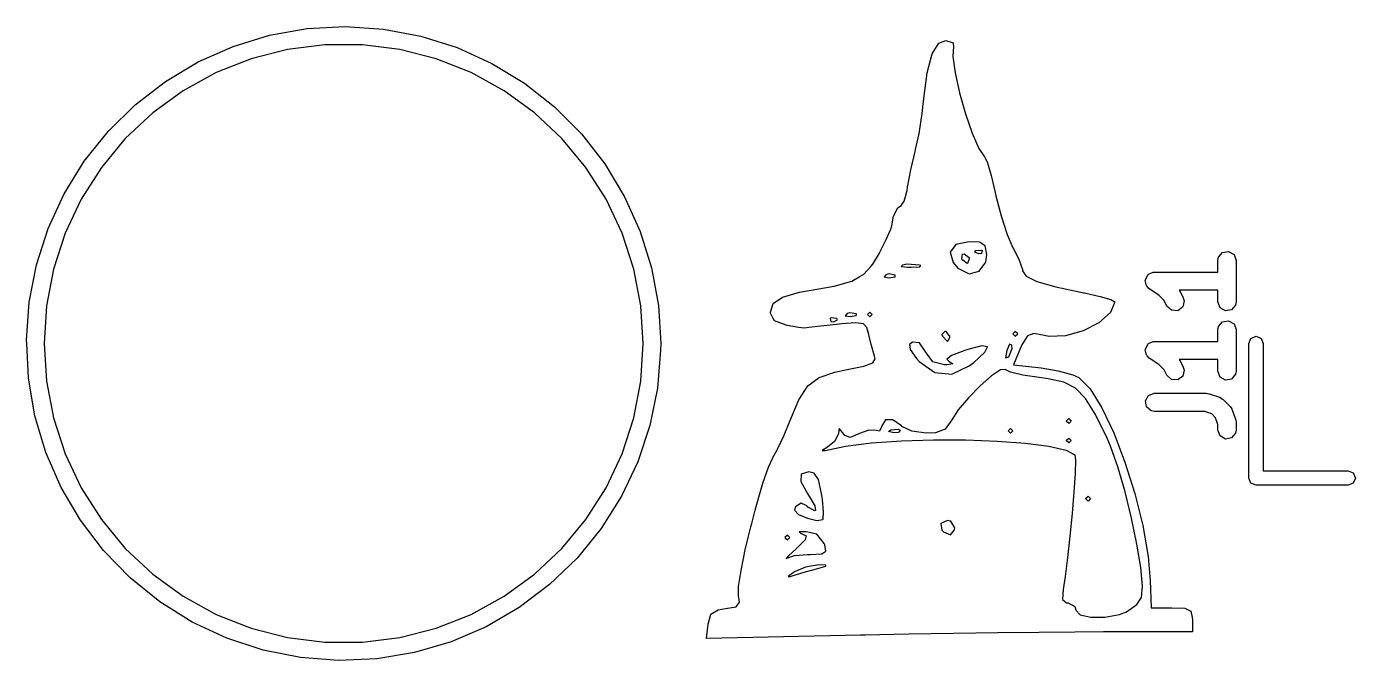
# Model space of a CAD drawing. Extents: x 83.4 to 116.6, y -116.6 to -83.4.
# Drawn here: x 83.39 to 94.34, y -88.61 to -83.39 of the extents above; entities that cross this region are included whole.
import ezdxf

# ---------------------------------------------------------------- set-up
doc = ezdxf.new("R2010")
doc.units = 0
doc.layers.add('BLACK', color=7, linetype='CONTINUOUS')

msp = doc.modelspace()

# ---------------------------------------------------------------- linework, layer by layer
at = {"layer": 'BLACK', "linetype": 'CONTINUOUS'}
for p, q in [((85.3895, -83.4573), (85.6994, -83.4023)), ((85.6994, -83.4023), (86.0137, -83.385)), ((86.0137, -83.385), (86.3277, -83.4056)), ((85.0885, -83.549), (85.3895, -83.4573)), ((86.3277, -83.4056), (86.6371, -83.4638)), ((86.6371, -83.4638), (86.9371, -83.5587)), ((90.9085, -83.5227), (90.9674, -83.5)), ((90.9674, -83.5), (91.0264, -83.5193)), ((84.8006, -83.6763), (85.0885, -83.549)), ((85.5372, -83.5739), (85.2368, -83.651)), ((85.8449, -83.535), (85.5372, -83.5739)), ((86.1551, -83.535), (85.8449, -83.535)), ((86.4628, -83.5739), (86.1551, -83.535)), ((86.7632, -83.651), (86.4628, -83.5739)), ((86.9371, -83.5587), (87.2236, -83.689)), ((90.8125, -83.7678), (90.8536, -83.6102)), ((90.8536, -83.6102), (90.9085, -83.5227)), ((91.0291, -83.5506), (91.0242, -83.6332)), ((91.0264, -83.5193), (91.0291, -83.5506)), ((84.5302, -83.8372), (84.8006, -83.6763)), ((85.2368, -83.651), (84.9484, -83.7652)), ((87.0516, -83.7652), (86.7632, -83.651)), ((87.2236, -83.689), (87.4924, -83.8527)), ((91.0242, -83.6332), (91.0434, -83.7677)), ((84.281, -84.0294), (84.5302, -83.8372)), ((84.9484, -83.7652), (84.6766, -83.9146)), ((87.3234, -83.9146), (87.0516, -83.7652)), ((90.7836, -84), (90.8125, -83.7678)), ((91.0434, -83.7677), (91.0805, -83.9322)), ((84.6766, -83.9146), (84.4256, -84.0969)), ((87.5744, -84.0969), (87.3234, -83.9146)), ((87.4924, -83.8527), (87.7396, -84.0475)), ((91.0805, -83.9322), (91.1294, -84.1054)), ((84.0567, -84.2502), (84.281, -84.0294)), ((87.7396, -84.0475), (87.9615, -84.2707)), ((90.7726, -84.101), (90.7836, -84)), ((84.4256, -84.0969), (84.1995, -84.3093)), ((87.8005, -84.3093), (87.5744, -84.0969)), ((90.7467, -84.2673), (90.7726, -84.101)), ((91.1294, -84.1054), (91.184, -84.2655)), ((83.8605, -84.4964), (84.0567, -84.2502)), ((87.9615, -84.2707), (88.1551, -84.5188)), ((90.7173, -84.4), (90.7467, -84.2673)), ((91.184, -84.2655), (91.2381, -84.3909)), ((84.1995, -84.3093), (84.0018, -84.5482)), ((87.9982, -84.5482), (87.8005, -84.3093)), ((91.2381, -84.3909), (91.2857, -84.4601)), ((83.6954, -84.7643), (83.8605, -84.4964)), ((90.6773, -84.5666), (90.7131, -84.4154)), ((90.7131, -84.4154), (90.7173, -84.4)), ((91.2857, -84.4601), (91.2877, -84.4616)), ((91.2877, -84.4616), (91.3097, -84.5086)), ((84.0018, -84.5482), (83.8356, -84.8101)), ((88.1644, -84.8101), (87.9982, -84.5482)), ((88.1551, -84.5188), (88.3174, -84.7885)), ((90.6517, -84.71), (90.6773, -84.5666)), ((91.3097, -84.5086), (91.3407, -84.6132)), ((90.6475, -84.7372), (90.6517, -84.71)), ((91.3407, -84.6132), (91.3745, -84.7544)), ((83.5636, -85.0501), (83.6954, -84.7643)), ((83.8356, -84.8101), (83.7036, -85.0908)), ((88.2964, -85.0908), (88.1644, -84.8101)), ((88.3174, -84.7885), (88.4462, -85.0757)), ((90.5985, -84.86), (90.6245, -84.8247)), ((90.6245, -84.8247), (90.6475, -84.7372)), ((91.3745, -84.7544), (91.3801, -84.7806)), ((91.3801, -84.7806), (91.422, -84.9471)), ((90.5362, -84.9496), (90.5702, -84.881)), ((90.5702, -84.881), (90.5985, -84.86)), ((90.5125, -85.0578), (90.5208, -85.0302)), ((90.5208, -85.0302), (90.5362, -84.9496)), ((91.422, -84.9471), (91.4722, -85.1009)), ((83.4672, -85.3497), (83.5636, -85.0501)), ((83.7036, -85.0908), (83.6077, -85.3858)), ((88.3923, -85.3858), (88.2964, -85.0908)), ((88.4462, -85.0757), (88.5395, -85.3762)), ((90.4237, -85.2452), (90.4756, -85.1413)), ((90.4756, -85.1413), (90.5125, -85.0578)), ((91.4722, -85.1009), (91.5202, -85.2093)), ((90.3659, -85.3447), (90.4193, -85.2541)), ((90.4193, -85.2541), (90.4237, -85.2452)), ((91.049, -85.1836), (91.0024, -85.2452)), ((91.0024, -85.2452), (91.0269, -85.3308)), ((91.1605, -85.16), (91.049, -85.1836)), ((91.1, -85.3), (91.1032, -85.2631)), ((91.1032, -85.2631), (91.1176, -85.26)), ((91.1176, -85.26), (91.1584, -85.289)), ((91.2443, -85.165), (91.1605, -85.16)), ((91.2071, -85.2454), (91.2133, -85.2333)), ((91.24, -85.26), (91.2071, -85.2454)), ((91.2133, -85.2333), (91.2608, -85.2285)), ((91.2612, -85.2571), (91.24, -85.26)), ((91.2913, -85.1943), (91.2443, -85.165)), ((91.2608, -85.2285), (91.2667, -85.2333)), ((91.2667, -85.2333), (91.2612, -85.2571)), ((91.304, -85.2663), (91.2913, -85.1943)), ((91.2966, -85.3283), (91.304, -85.2663)), ((91.5202, -85.2093), (91.5213, -85.2112)), ((91.5213, -85.2112), (91.5727, -85.3117)), ((93.216, -85.2886), (93.2489, -85.2493)), ((93.2489, -85.2493), (93.2995, -85.2404)), ((93.2995, -85.2404), (93.3439, -85.2661)), ((93.3439, -85.2661), (93.3614, -85.3143)), ((83.4074, -85.6587), (83.4672, -85.3497)), ((88.5395, -85.3762), (88.5961, -85.6858)), ((90.2911, -85.4274), (90.3484, -85.364)), ((90.3484, -85.364), (90.3659, -85.3447)), ((90.61, -85.3524), (90.5975, -85.364)), ((90.5975, -85.364), (90.6529, -85.3703)), ((90.6486, -85.3462), (90.61, -85.3524)), ((90.75, -85.3524), (90.6486, -85.3462)), ((90.6529, -85.3703), (90.68, -85.3707)), ((90.68, -85.3707), (90.7528, -85.3665)), ((90.7613, -85.3562), (90.75, -85.3524)), ((90.7528, -85.3665), (90.7613, -85.3562)), ((91.0269, -85.3308), (91.0664, -85.3773)), ((91.0664, -85.3773), (91.1583, -85.4241)), ((91.1082, -85.312), (91.1, -85.3)), ((91.1424, -85.34), (91.1082, -85.312)), ((91.1464, -85.339), (91.1424, -85.34)), ((91.16, -85.3), (91.1464, -85.339)), ((91.1584, -85.289), (91.16, -85.3)), ((91.2431, -85.404), (91.2966, -85.3283)), ((91.5727, -85.3117), (91.5991, -85.3893)), ((93.2114, -85.3143), (93.216, -85.2886)), ((93.2114, -85.4107), (93.2114, -85.3143)), ((93.3614, -85.3143), (93.3614, -85.6571)), ((83.6077, -85.3858), (83.5496, -85.6904)), ((88.4504, -85.6904), (88.3923, -85.3858)), ((90.0462, -85.5273), (90.1905, -85.4851)), ((90.1905, -85.4851), (90.2509, -85.4504)), ((90.2509, -85.4504), (90.2911, -85.4274)), ((90.4725, -85.4327), (90.4573, -85.4504)), ((90.4573, -85.4504), (90.4967, -85.4568)), ((90.4956, -85.4263), (90.4725, -85.4327)), ((90.5492, -85.4358), (90.4956, -85.4263)), ((90.4967, -85.4568), (90.5485, -85.4495)), ((90.5485, -85.4495), (90.5492, -85.4358)), ((91.1583, -85.4241), (91.2431, -85.404)), ((91.5991, -85.3893), (91.6, -85.3992)), ((91.6, -85.3992), (91.6285, -85.4442)), ((91.6285, -85.4442), (91.7181, -85.4883)), ((92.6116, -85.4809), (92.6133, -85.4769)), ((92.6177, -85.5018), (92.6116, -85.4809)), ((92.6126, -85.4727), (92.6234, -85.4538)), ((92.6133, -85.4769), (92.6126, -85.4727)), ((92.6234, -85.4538), (92.6322, -85.4339)), ((92.6322, -85.4339), (92.6361, -85.432)), ((92.6361, -85.432), (92.6382, -85.4283)), ((92.6382, -85.4283), (92.6587, -85.4208)), ((92.6587, -85.4208), (92.6782, -85.4112)), ((92.6782, -85.4112), (92.6824, -85.4122)), ((92.6824, -85.4122), (92.6864, -85.4107)), ((92.6864, -85.4107), (93.2114, -85.4107)), ((89.6198, -85.6164), (89.7608, -85.5772)), ((89.7608, -85.5772), (89.84, -85.5637)), ((89.84, -85.5637), (90.0462, -85.5273)), ((91.7181, -85.4883), (91.8751, -85.5335)), ((91.8751, -85.5335), (92.1056, -85.5822)), ((92.1056, -85.5822), (92.11, -85.5831)), ((92.11, -85.5831), (92.2388, -85.6112)), ((92.6215, -85.5232), (92.6177, -85.5018)), ((92.6248, -85.526), (92.6215, -85.5232)), ((92.626, -85.5301), (92.6248, -85.526)), ((92.6448, -85.5481), (92.626, -85.5301)), ((92.7244, -85.6011), (92.6448, -85.5481)), ((93.2114, -85.5607), (92.8919, -85.5607)), ((92.8919, -85.5607), (92.8952, -85.5653)), ((92.8952, -85.5653), (92.8964, -85.5665)), ((92.8964, -85.5665), (92.9249, -85.6236)), ((93.2114, -85.6571), (93.2114, -85.5607)), ((83.3851, -85.9726), (83.4074, -85.6587)), ((83.5496, -85.6904), (83.5301, -86)), ((88.4699, -86), (88.4504, -85.6904)), ((88.5961, -85.6858), (88.615, -86)), ((89.52, -85.7424), (89.5431, -85.6694)), ((89.5431, -85.6694), (89.6198, -85.6164)), ((92.2388, -85.6112), (92.329, -85.638)), ((92.36, -85.6563), (92.3237, -85.7453)), ((92.329, -85.638), (92.36, -85.6563)), ((92.7676, -85.6444), (92.7244, -85.6011)), ((92.7908, -85.6907), (92.7676, -85.6444)), ((92.828, -85.726), (92.7908, -85.6907)), ((92.9204, -85.6985), (92.8792, -85.729)), ((92.9324, -85.6486), (92.9204, -85.6985)), ((92.9249, -85.6236), (92.9324, -85.6486)), ((93.229, -85.7054), (93.2114, -85.6571)), ((93.2734, -85.731), (93.229, -85.7054)), ((93.3569, -85.6828), (93.3239, -85.7221)), ((93.3614, -85.6571), (93.3569, -85.6828)), ((89.5202, -85.7503), (89.52, -85.7424)), ((89.5308, -85.7704), (89.5202, -85.7503)), ((89.5428, -85.7933), (89.5308, -85.7704)), ((89.5528, -85.8124), (89.5428, -85.7933)), ((89.65, -85.8494), (89.5528, -85.8124)), ((90.0192, -85.7885), (90.0133, -85.7933)), ((90.0133, -85.7933), (90.0188, -85.8171)), ((90.0667, -85.7933), (90.0192, -85.7885)), ((90.04, -85.82), (90.0729, -85.8054)), ((90.0729, -85.8054), (90.0667, -85.7933)), ((90.1525, -85.7527), (90.1373, -85.7704)), ((90.1373, -85.7704), (90.1767, -85.7768)), ((90.1756, -85.7463), (90.1525, -85.7527)), ((90.2292, -85.7558), (90.1756, -85.7463)), ((90.1767, -85.7768), (90.2285, -85.7695)), ((90.2285, -85.7695), (90.229, -85.76)), ((90.229, -85.76), (90.2292, -85.7558)), ((90.34, -85.74), (90.32, -85.76)), ((90.32, -85.76), (90.34, -85.78)), ((90.36, -85.76), (90.34, -85.74)), ((90.34, -85.78), (90.36, -85.76)), ((92.3237, -85.7453), (92.2294, -85.8288)), ((92.8792, -85.729), (92.828, -85.726)), ((93.2489, -85.8208), (93.2995, -85.8119)), ((93.3239, -85.7221), (93.2734, -85.731)), ((93.2995, -85.8119), (93.3439, -85.8375)), ((89.6586, -85.8513), (89.65, -85.8494)), ((89.7509, -85.8683), (89.6586, -85.8513)), ((89.8, -85.8733), (89.7509, -85.8683)), ((89.8365, -85.8688), (89.8, -85.8733)), ((89.933, -85.8579), (89.8365, -85.8688)), ((90.0647, -85.8435), (89.933, -85.8579)), ((90.0188, -85.8171), (90.04, -85.82)), ((90.1094, -85.8387), (90.0647, -85.8435)), ((90.2253, -85.8294), (90.1094, -85.8387)), ((90.2875, -85.8369), (90.2253, -85.8294)), ((90.3163, -85.8679), (90.2875, -85.8369)), ((90.3309, -85.9245), (90.3163, -85.8679)), ((90.3319, -85.9286), (90.3309, -85.9245)), ((90.9576, -85.9), (90.9337, -85.9245)), ((90.9337, -85.9245), (90.94, -85.94)), ((90.9692, -85.9015), (90.9576, -85.9)), ((90.984, -85.92), (90.9692, -85.9015)), ((91, -85.94), (90.984, -85.92)), ((91.54, -85.9), (91.52, -85.92)), ((91.52, -85.92), (91.54, -85.94)), ((91.56, -85.92), (91.54, -85.9)), ((91.54, -85.94), (91.56, -85.92)), ((91.6935, -85.9175), (91.6394, -85.9379)), ((91.781, -85.9345), (91.6935, -85.9175)), ((92.0989, -85.8963), (91.954, -85.9375)), ((92.2294, -85.8288), (92.0989, -85.8963)), ((93.2114, -85.8857), (93.216, -85.8601)), ((93.2114, -85.9821), (93.2114, -85.8857)), ((93.216, -85.8601), (93.2489, -85.8208)), ((93.3439, -85.8375), (93.3614, -85.8857)), ((93.3614, -85.8857), (93.3614, -86.2286)), ((83.3865, -86), (83.3851, -85.9726)), ((83.4008, -86.287), (83.3865, -86)), ((83.5301, -86), (83.5496, -86.3096)), ((88.4504, -86.3096), (88.4699, -86)), ((88.615, -86), (88.6144, -86.0548)), ((90.3504, -86.0072), (90.3319, -85.9286)), ((90.3527, -86.017), (90.3504, -86.0072)), ((90.3797, -86.1053), (90.3527, -86.017)), ((90.6914, -85.9878), (90.6661, -86.0072)), ((90.6661, -86.0072), (90.6734, -86.0501)), ((90.7503, -85.9947), (90.6914, -85.9878)), ((90.8073, -86.08), (90.7503, -85.9947)), ((90.94, -85.94), (90.9759, -85.9782)), ((90.9759, -85.9782), (90.9824, -85.98)), ((90.9824, -85.98), (90.9995, -85.9491)), ((90.9995, -85.9491), (91, -85.94)), ((91.2649, -86.0197), (91.1478, -86.0493)), ((91.3114, -86.0266), (91.2649, -86.0197)), ((91.2883, -86.0716), (91.3114, -86.0266)), ((91.4909, -86.0052), (91.4692, -86.0568)), ((91.5115, -86.0145), (91.4909, -86.0052)), ((91.5149, -86.0401), (91.5115, -86.0145)), ((91.5943, -86.0112), (91.5696, -86.0674)), ((91.6394, -85.9379), (91.5943, -86.0112)), ((91.8165, -85.9418), (91.781, -85.9345)), ((91.954, -85.9375), (91.8165, -85.9418)), ((92.6126, -86.0441), (92.6234, -86.0253)), ((92.6234, -86.0253), (92.6322, -86.0053)), ((92.6322, -86.0053), (92.6361, -86.0034)), ((92.6361, -86.0034), (92.6382, -85.9997)), ((92.6382, -85.9997), (92.6587, -85.9922)), ((92.6587, -85.9922), (92.6782, -85.9826)), ((92.6782, -85.9826), (92.6824, -85.9836)), ((92.6824, -85.9836), (92.6864, -85.9821)), ((92.6864, -85.9821), (93.2114, -85.9821)), ((93.465, -86), (93.4826, -85.9576)), ((93.465, -87.11), (93.465, -86)), ((93.4826, -85.9576), (93.525, -85.94)), ((93.525, -85.94), (93.5674, -85.9576)), ((93.5674, -85.9576), (93.585, -86)), ((93.585, -86), (93.585, -87.05)), ((88.6144, -86.0548), (88.5889, -86.3685)), ((90.3636, -86.1602), (90.3846, -86.1277)), ((90.3846, -86.1277), (90.3797, -86.1053)), ((90.6734, -86.0501), (90.7251, -86.1233)), ((90.7251, -86.1233), (90.7469, -86.1472)), ((90.8591, -86.1506), (90.8073, -86.08)), ((91.0122, -86.0983), (90.9741, -86.1284)), ((90.9741, -86.1284), (90.9937, -86.1472)), ((91.1237, -86.0569), (91.0122, -86.0983)), ((91.1478, -86.0493), (91.1237, -86.0569)), ((91.1969, -86.1564), (91.2378, -86.1185)), ((91.2378, -86.1185), (91.2883, -86.0716)), ((91.4692, -86.0568), (91.4602, -86.1185)), ((91.4602, -86.1185), (91.4849, -86.1111)), ((91.4849, -86.1111), (91.4867, -86.1093)), ((91.4867, -86.1093), (91.5149, -86.0401)), ((91.5696, -86.0674), (91.5241, -86.1748)), ((92.6116, -86.0523), (92.6133, -86.0484)), ((92.6177, -86.0732), (92.6116, -86.0523)), ((92.6133, -86.0484), (92.6126, -86.0441)), ((92.6215, -86.0946), (92.6177, -86.0732)), ((92.6248, -86.0974), (92.6215, -86.0946)), ((92.626, -86.1016), (92.6248, -86.0974)), ((92.6448, -86.1195), (92.626, -86.1016)), ((92.7244, -86.1726), (92.6448, -86.1195)), ((93.2114, -86.1321), (92.8919, -86.1321)), ((92.8919, -86.1321), (92.8952, -86.1368)), ((92.8952, -86.1368), (92.8964, -86.1379)), ((92.8964, -86.1379), (92.9249, -86.195)), ((93.2114, -86.2286), (93.2114, -86.1321)), ((89.9219, -86.2793), (90.0527, -86.2351)), ((90.0527, -86.2351), (90.1541, -86.2148)), ((90.1541, -86.2148), (90.2915, -86.1869)), ((90.2915, -86.1869), (90.3636, -86.1602)), ((90.7469, -86.1472), (90.8773, -86.2393)), ((90.9564, -86.1772), (90.8591, -86.1506)), ((90.8773, -86.2393), (91.0155, -86.2519)), ((90.9784, -86.1763), (90.9564, -86.1772)), ((91.0233, -86.1673), (90.9784, -86.1763)), ((90.9937, -86.1472), (91.0233, -86.1673)), ((91.0155, -86.2519), (91.1606, -86.1848)), ((91.1606, -86.1848), (91.1969, -86.1564)), ((91.4175, -86.2166), (91.344, -86.2668)), ((91.4557, -86.2131), (91.4175, -86.2166)), ((91.4991, -86.2359), (91.4557, -86.2131)), ((91.6013, -86.2611), (91.4991, -86.2359)), ((91.5241, -86.1748), (91.7521, -86.2016)), ((91.7521, -86.2016), (91.8939, -86.2257)), ((91.8939, -86.2257), (92.0138, -86.2588)), ((92.7676, -86.2159), (92.7244, -86.1726)), ((92.7908, -86.2621), (92.7676, -86.2159)), ((92.9324, -86.22), (92.9204, -86.2699)), ((92.9249, -86.195), (92.9324, -86.22)), ((93.229, -86.2768), (93.2114, -86.2286)), ((93.3569, -86.2542), (93.3239, -86.2935)), ((93.3614, -86.2286), (93.3569, -86.2542)), ((83.4541, -86.5971), (83.4008, -86.287)), ((83.5496, -86.3096), (83.6077, -86.6142)), ((88.3923, -86.6142), (88.4504, -86.3096)), ((89.7543, -86.4648), (89.8287, -86.3502)), ((89.8287, -86.3502), (89.9219, -86.2793)), ((91.251, -86.3487), (91.1543, -86.4476)), ((91.344, -86.2668), (91.251, -86.3487)), ((91.7375, -86.2812), (91.6013, -86.2611)), ((91.8121, -86.2903), (91.7375, -86.2812)), ((91.9389, -86.3179), (91.8121, -86.2903)), ((92.0361, -86.3675), (91.9389, -86.3179)), ((92.0138, -86.2588), (92.064, -86.2812)), ((92.064, -86.2812), (92.1564, -86.3737)), ((92.828, -86.2974), (92.7908, -86.2621)), ((92.8792, -86.3005), (92.828, -86.2974)), ((92.9204, -86.2699), (92.8792, -86.3005)), ((93.2734, -86.3024), (93.229, -86.2768)), ((93.3239, -86.2935), (93.2734, -86.3024)), ((88.5889, -86.3685), (88.5259, -86.6768)), ((89.6795, -86.64), (89.7543, -86.4648)), ((91.1543, -86.4476), (91.0696, -86.5484)), ((92.1182, -86.4523), (92.0361, -86.3675)), ((92.1999, -86.5854), (92.1182, -86.4523)), ((92.1564, -86.3737), (92.254, -86.5306)), ((92.6126, -86.4727), (92.6382, -86.4283)), ((92.6215, -86.5232), (92.6126, -86.4727)), ((92.6382, -86.4283), (92.6864, -86.4107)), ((92.6864, -86.4107), (93.115, -86.4107)), ((93.115, -86.4107), (93.1371, -86.4146)), ((93.1371, -86.4146), (93.1387, -86.4146)), ((93.1387, -86.4146), (93.2244, -86.4431)), ((93.2244, -86.4431), (93.2473, -86.4555)), ((93.2473, -86.4555), (93.2497, -86.4594)), ((93.2497, -86.4594), (93.2537, -86.4613)), ((93.2537, -86.4613), (93.3109, -86.5184)), ((91.0696, -86.5484), (91.0158, -86.63)), ((92.254, -86.5306), (92.3514, -86.7368)), ((92.6608, -86.5562), (92.6215, -86.5232)), ((92.6864, -86.5607), (92.6608, -86.5562)), ((93.1028, -86.5607), (92.6864, -86.5607)), ((93.1602, -86.5798), (93.1028, -86.5607)), ((93.1923, -86.6119), (93.1602, -86.5798)), ((93.3109, -86.5184), (93.3258, -86.5397)), ((93.3258, -86.5397), (93.3262, -86.5442)), ((93.3262, -86.5442), (93.329, -86.5477)), ((93.329, -86.5477), (93.3576, -86.6334)), ((83.5443, -86.8987), (83.4541, -86.5971)), ((83.6077, -86.6142), (83.7036, -86.9092)), ((88.2964, -86.9092), (88.3923, -86.6142)), ((88.5259, -86.6768), (88.4263, -86.9754)), ((89.6322, -86.7563), (89.6795, -86.64)), ((90.44, -86.6824), (90.4192, -86.7229)), ((90.4682, -86.6284), (90.44, -86.6796)), ((90.44, -86.6796), (90.44, -86.6824)), ((90.5304, -86.6284), (90.4682, -86.6284)), ((90.6, -86.68), (90.5304, -86.6284)), ((90.6049, -86.6853), (90.6, -86.68)), ((90.6853, -86.7245), (90.6049, -86.6853)), ((91.0158, -86.63), (90.9606, -86.7053)), ((91.96, -86.64), (91.98, -86.62)), ((91.98, -86.66), (91.96, -86.64)), ((91.98, -86.62), (92, -86.64)), ((92, -86.64), (91.98, -86.66)), ((92.2961, -86.78), (92.1999, -86.5854)), ((93.2114, -86.6693), (93.1923, -86.6119)), ((93.2114, -86.7143), (93.2114, -86.6693)), ((93.3576, -86.6334), (93.3609, -86.6556)), ((93.3609, -86.6556), (93.3614, -86.6571)), ((93.3614, -86.6571), (93.3614, -86.7143)), ((89.5792, -86.8722), (89.6322, -86.7563)), ((90.0806, -86.7439), (90.048, -86.8097)), ((90.0807, -86.7393), (90.0806, -86.7439)), ((90.0882, -86.702), (90.0807, -86.7393)), ((90.118, -86.7382), (90.0882, -86.702)), ((90.1333, -86.7589), (90.118, -86.7382)), ((90.1767, -86.7753), (90.1333, -86.7589)), ((90.2536, -86.7434), (90.1767, -86.7753)), ((90.332, -86.7148), (90.2536, -86.7434)), ((90.3962, -86.7176), (90.332, -86.7148)), ((90.4192, -86.7229), (90.3962, -86.7176)), ((90.494, -86.7271), (90.5125, -86.7127)), ((90.5367, -86.7368), (90.494, -86.7271)), ((90.5125, -86.7127), (90.575, -86.7079)), ((90.5772, -86.734), (90.5367, -86.7368)), ((90.575, -86.7079), (90.5892, -86.7158)), ((90.5892, -86.7158), (90.5772, -86.734)), ((90.6008, -86.803), (90.8649, -86.7949)), ((90.8039, -86.74), (90.6853, -86.7245)), ((90.8817, -86.7359), (90.8039, -86.74)), ((90.8649, -86.7949), (91.1328, -86.7956)), ((90.9606, -86.7053), (90.8817, -86.7359)), ((91.1328, -86.7956), (91.3903, -86.8048)), ((91.48, -86.72), (91.5, -86.7)), ((91.5, -86.74), (91.48, -86.72)), ((91.5, -86.7), (91.52, -86.72)), ((91.52, -86.72), (91.5, -86.74)), ((91.96, -86.8), (91.98, -86.78)), ((91.98, -86.82), (91.96, -86.8)), ((91.98, -86.78), (92, -86.8)), ((92, -86.8), (91.98, -86.82)), ((92.3246, -86.8461), (92.2961, -86.78)), ((92.3514, -86.7368), (92.4435, -86.9776)), ((93.229, -86.7625), (93.2114, -86.7143)), ((93.2734, -86.7881), (93.229, -86.7625)), ((93.3239, -86.7792), (93.2734, -86.7881)), ((93.3569, -86.7399), (93.3239, -86.7792)), ((93.3614, -86.7143), (93.3569, -86.7399)), ((83.67, -87.1872), (83.5443, -86.8987)), ((83.7036, -86.9092), (83.8356, -87.1899)), ((88.1644, -87.1899), (88.2964, -86.9092)), ((89.541, -86.94), (89.5734, -86.8826)), ((89.5734, -86.8826), (89.5792, -86.8722)), ((89.99, -86.8551), (89.9474, -86.8826)), ((89.9474, -86.8826), (89.9717, -86.8819)), ((89.9717, -86.8819), (90.1401, -86.8462)), ((90.048, -86.8097), (89.99, -86.8551)), ((90.1401, -86.8462), (90.3545, -86.82)), ((90.3545, -86.82), (90.6008, -86.803)), ((91.3903, -86.8048), (91.6232, -86.8222)), ((91.6232, -86.8222), (91.8177, -86.8476)), ((91.8177, -86.8476), (91.9594, -86.8807)), ((91.9594, -86.8807), (92.031, -86.9177)), ((92.3855, -87.0187), (92.3246, -86.8461)), ((88.4263, -86.9754), (88.2915, -87.2598)), ((89.4575, -87.1532), (89.503, -87.0196)), ((89.503, -87.0196), (89.5391, -86.9426)), ((89.5391, -86.9426), (89.541, -86.94)), ((92.031, -86.9177), (92.0355, -86.9634)), ((92.0355, -86.9634), (92.0322, -87.0711)), ((92.4448, -87.2233), (92.3855, -87.0187)), ((92.4435, -86.9776), (92.5249, -87.2378)), ((89.7734, -87.0785), (89.77, -87.1374)), ((89.8375, -87.06), (89.7734, -87.0785)), ((89.8802, -87.0701), (89.8375, -87.06)), ((89.9168, -87.1229), (89.8802, -87.0701)), ((89.9417, -87.2375), (89.9168, -87.1229)), ((92.0322, -87.0711), (92.0224, -87.223)), ((93.4826, -87.1524), (93.465, -87.11)), ((93.585, -87.05), (94.285, -87.05)), ((94.285, -87.05), (94.3274, -87.0676)), ((94.3274, -87.0676), (94.345, -87.11)), ((94.345, -87.11), (94.3274, -87.1524)), ((83.8295, -87.4585), (83.67, -87.1872)), ((83.8356, -87.1899), (84.0018, -87.4518)), ((87.9982, -87.4518), (88.1644, -87.1899)), ((89.4076, -87.3242), (89.4575, -87.1532)), ((89.77, -87.1374), (89.8275, -87.2419)), ((89.9484, -87.287), (89.9417, -87.2375)), ((92.0224, -87.223), (92.0079, -87.4017)), ((92.4987, -87.4418), (92.4448, -87.2233)), ((92.5249, -87.2378), (92.5904, -87.5026)), ((93.525, -87.17), (93.4826, -87.1524)), ((94.285, -87.17), (93.525, -87.17)), ((94.3274, -87.1524), (94.285, -87.17)), ((88.2915, -87.2598), (88.1236, -87.526)), ((89.3944, -87.3746), (89.4076, -87.3242)), ((89.7278, -87.3471), (89.72, -87.3746)), ((89.7731, -87.3185), (89.7278, -87.3471)), ((89.8196, -87.3393), (89.7731, -87.3185)), ((89.8283, -87.3508), (89.8196, -87.3393)), ((89.8275, -87.2419), (89.8427, -87.2638)), ((89.8427, -87.2638), (89.8866, -87.339)), ((89.8866, -87.339), (89.8907, -87.3783)), ((89.9573, -87.3917), (89.9484, -87.287)), ((92.12, -87.28), (92.14, -87.26)), ((92.14, -87.3), (92.12, -87.28)), ((92.14, -87.26), (92.16, -87.28)), ((92.16, -87.28), (92.14, -87.3)), ((84.0205, -87.7087), (83.8295, -87.4585)), ((84.0018, -87.4518), (84.1995, -87.6907)), ((87.8005, -87.6907), (87.9982, -87.4518)), ((89.3656, -87.4844), (89.3944, -87.3746)), ((89.72, -87.3746), (89.7521, -87.4096)), ((89.7521, -87.4096), (89.825, -87.4418)), ((89.825, -87.4418), (89.9033, -87.4601)), ((89.8851, -87.38), (89.8283, -87.3508)), ((89.8907, -87.3783), (89.8851, -87.38)), ((89.9033, -87.4601), (89.9517, -87.4532)), ((89.9517, -87.4532), (89.9542, -87.4494)), ((89.9542, -87.4494), (89.9573, -87.3917)), ((90.98, -87.46), (90.9249, -87.4844)), ((91.008, -87.467), (90.98, -87.46)), ((92.0079, -87.4017), (91.9902, -87.5895)), ((92.5432, -87.6562), (92.4987, -87.4418)), ((88.1236, -87.526), (87.9249, -87.77)), ((89.3374, -87.6), (89.3578, -87.5138)), ((89.3578, -87.5138), (89.3656, -87.4844)), ((89.8157, -87.5528), (89.7571, -87.5535)), ((89.7571, -87.5535), (89.7679, -87.5647)), ((89.7679, -87.5647), (89.774, -87.5665)), ((89.774, -87.5665), (89.8152, -87.5858)), ((89.9017, -87.5743), (89.8157, -87.5528)), ((90.9249, -87.4844), (90.9348, -87.5397)), ((90.9348, -87.5397), (90.9467, -87.5533)), ((90.9467, -87.5533), (91.0052, -87.5788)), ((91.0052, -87.5788), (91.0387, -87.5372)), ((91.04, -87.52), (91.008, -87.467)), ((91.0387, -87.5372), (91.04, -87.52)), ((92.5904, -87.5026), (92.6349, -87.757)), ((89.313, -87.7029), (89.3374, -87.6)), ((89.66, -87.58), (89.64, -87.6)), ((89.64, -87.6), (89.66, -87.62)), ((89.68, -87.6), (89.66, -87.58)), ((89.66, -87.62), (89.68, -87.6)), ((89.8067, -87.6192), (89.7428, -87.6842)), ((89.8152, -87.5858), (89.8067, -87.6192)), ((89.9644, -87.65), (89.9017, -87.5743)), ((89.968, -87.6601), (89.9644, -87.65)), ((89.9778, -87.7136), (89.968, -87.6601)), ((91.9902, -87.5895), (91.9707, -87.7689)), ((92.5744, -87.8486), (92.5432, -87.6562)), ((84.2401, -87.9341), (84.0205, -87.7087)), ((84.1995, -87.6907), (84.4256, -87.9031)), ((87.5744, -87.9031), (87.8005, -87.6907)), ((87.9249, -87.77), (87.6983, -87.9885)), ((89.278, -87.8727), (89.2983, -87.7741)), ((89.2983, -87.7741), (89.313, -87.7029)), ((89.6698, -87.7526), (89.6501, -87.7741)), ((89.6501, -87.7741), (89.6564, -87.77)), ((89.6564, -87.77), (89.7199, -87.7503)), ((89.7324, -87.6937), (89.6698, -87.7526)), ((89.7199, -87.7503), (89.8251, -87.7403)), ((89.7428, -87.6842), (89.7324, -87.6937)), ((89.8251, -87.7403), (89.8467, -87.74)), ((89.8467, -87.74), (89.9433, -87.7357)), ((89.9433, -87.7357), (89.9778, -87.7136)), ((91.9707, -87.7689), (91.9511, -87.9222)), ((92.6349, -87.757), (92.6521, -87.9547)), ((89.2703, -87.9211), (89.278, -87.8727)), ((89.72, -87.8842), (89.6668, -87.9211)), ((89.7, -87.9178), (89.7985, -87.8872)), ((89.81, -87.8447), (89.72, -87.8842)), ((89.7985, -87.8872), (89.9, -87.8591)), ((89.92, -87.8255), (89.81, -87.8447)), ((89.9, -87.8591), (89.9758, -87.8378)), ((89.9775, -87.8286), (89.92, -87.8255)), ((89.9758, -87.8378), (89.9775, -87.8286)), ((92.5885, -88.0009), (92.5744, -87.8486)), ((84.4852, -88.1316), (84.2401, -87.9341)), ((84.4256, -87.9031), (84.6766, -88.0854)), ((87.3234, -88.0854), (87.5744, -87.9031)), ((87.6983, -87.9885), (87.4471, -88.1781)), ((89.2559, -88.078), (89.2573, -88.004)), ((89.2573, -88.004), (89.2703, -87.9211)), ((89.6668, -87.9211), (89.6851, -87.9227)), ((89.6851, -87.9227), (89.7, -87.9178)), ((91.9511, -87.9222), (91.9332, -88.03)), ((92.5815, -88.0953), (92.5885, -88.0009)), ((92.6521, -87.9547), (92.66, -88.1799)), ((84.6766, -88.0854), (84.9484, -88.2348)), ((87.0516, -88.2348), (87.3234, -88.0854)), ((89.2647, -88.1351), (89.2559, -88.078)), ((91.9332, -88.03), (91.9278, -88.1118)), ((91.9278, -88.1118), (91.9634, -88.1394)), ((92.5412, -88.1545), (92.5815, -88.0953)), ((84.7522, -88.2981), (84.4852, -88.1316)), ((87.4471, -88.1781), (87.175, -88.3362)), ((89.029, -88.2333), (89.0878, -88.1969)), ((89.0878, -88.1969), (89.1501, -88.1875)), ((89.1501, -88.1875), (89.2377, -88.1717)), ((89.2377, -88.1717), (89.2647, -88.1351)), ((91.9634, -88.1394), (91.9753, -88.14)), ((91.9753, -88.14), (92.0313, -88.17)), ((92.0313, -88.17), (92.04, -88.2)), ((92.04, -88.2), (92.0748, -88.2393)), ((92.3999, -88.235), (92.4573, -88.2139)), ((92.4573, -88.2139), (92.5412, -88.1545)), ((92.66, -88.1799), (92.83, -88.1799)), ((92.83, -88.1799), (92.9371, -88.1847)), ((92.9371, -88.1847), (92.9864, -88.2076)), ((92.9864, -88.2076), (92.9997, -88.2614)), ((85.0374, -88.4314), (84.7522, -88.2981)), ((84.9484, -88.2348), (85.2368, -88.349)), ((86.7632, -88.349), (87.0516, -88.2348)), ((87.175, -88.3362), (86.8858, -88.4604)), ((88.9934, -88.4331), (89.0067, -88.3165)), ((89.0067, -88.3165), (89.029, -88.2333)), ((92.0748, -88.2393), (92.1627, -88.2588)), ((92.1627, -88.2588), (92.2793, -88.2577)), ((92.2793, -88.2577), (92.3999, -88.235)), ((92.9997, -88.2614), (93, -88.28)), ((93, -88.28), (93, -88.38)), ((85.3364, -88.5294), (85.0374, -88.4314)), ((85.2368, -88.349), (85.5372, -88.4261)), ((85.5372, -88.4261), (85.8449, -88.465)), ((86.1551, -88.465), (86.4628, -88.4261)), ((86.4628, -88.4261), (86.7632, -88.349)), ((90.2632, -88.4065), (88.9934, -88.4331)), ((90.3021, -88.4057), (90.2632, -88.4065)), ((90.6606, -88.3989), (90.3021, -88.4057)), ((91.0312, -88.3927), (90.6606, -88.3989)), ((91.3956, -88.3875), (91.0312, -88.3927)), ((91.7352, -88.3835), (91.3956, -88.3875)), ((92.0316, -88.3809), (91.7352, -88.3835)), ((92.2665, -88.38), (92.0316, -88.3809)), ((93, -88.38), (92.2665, -88.38)), ((85.6451, -88.5908), (85.3364, -88.5294)), ((85.8449, -88.465), (86.1551, -88.465)), ((86.5838, -88.549), (86.2733, -88.6007)), ((86.8858, -88.4604), (86.5838, -88.549)), ((85.9589, -88.6147), (85.6451, -88.5908)), ((86.2733, -88.6007), (85.9589, -88.6147))]:
    msp.add_line(p, q, dxfattribs=at)

doc.saveas('drawing.dxf')
